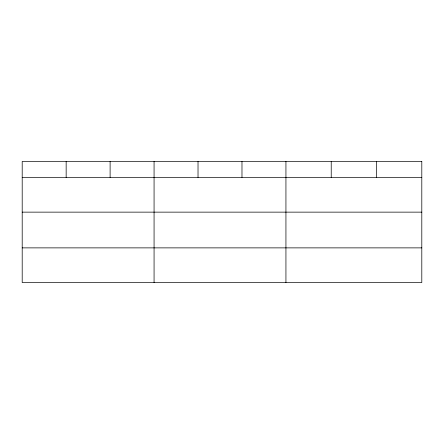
<?xml version="1.0" encoding="UTF-8"?>
<svg xmlns="http://www.w3.org/2000/svg" width="444" height="444" viewBox="0 0 444 444"><rect width="100%" height="100%" fill="white"/><g stroke="black" fill="none" stroke-linecap="round" stroke-linejoin="round"><path stroke-width="0.67" d="M22.2 177.456L421.8 177.456M22.2 212.138L421.8 212.138M22.2 247.874L421.8 247.874M376.512 161.444L376.512 177.456M331.224 161.444L331.224 177.456M285.936 161.444L285.936 282.556M241.98 161.444L241.98 177.456M198.024 161.444L198.024 177.456M154.068 161.444L154.068 282.556M110.112 161.444L110.112 177.456M66.156 161.444L66.156 177.456M421.8 161.444L22.2 161.444L22.2 282.556L421.8 282.556L421.8 161.444"/></g></svg>
